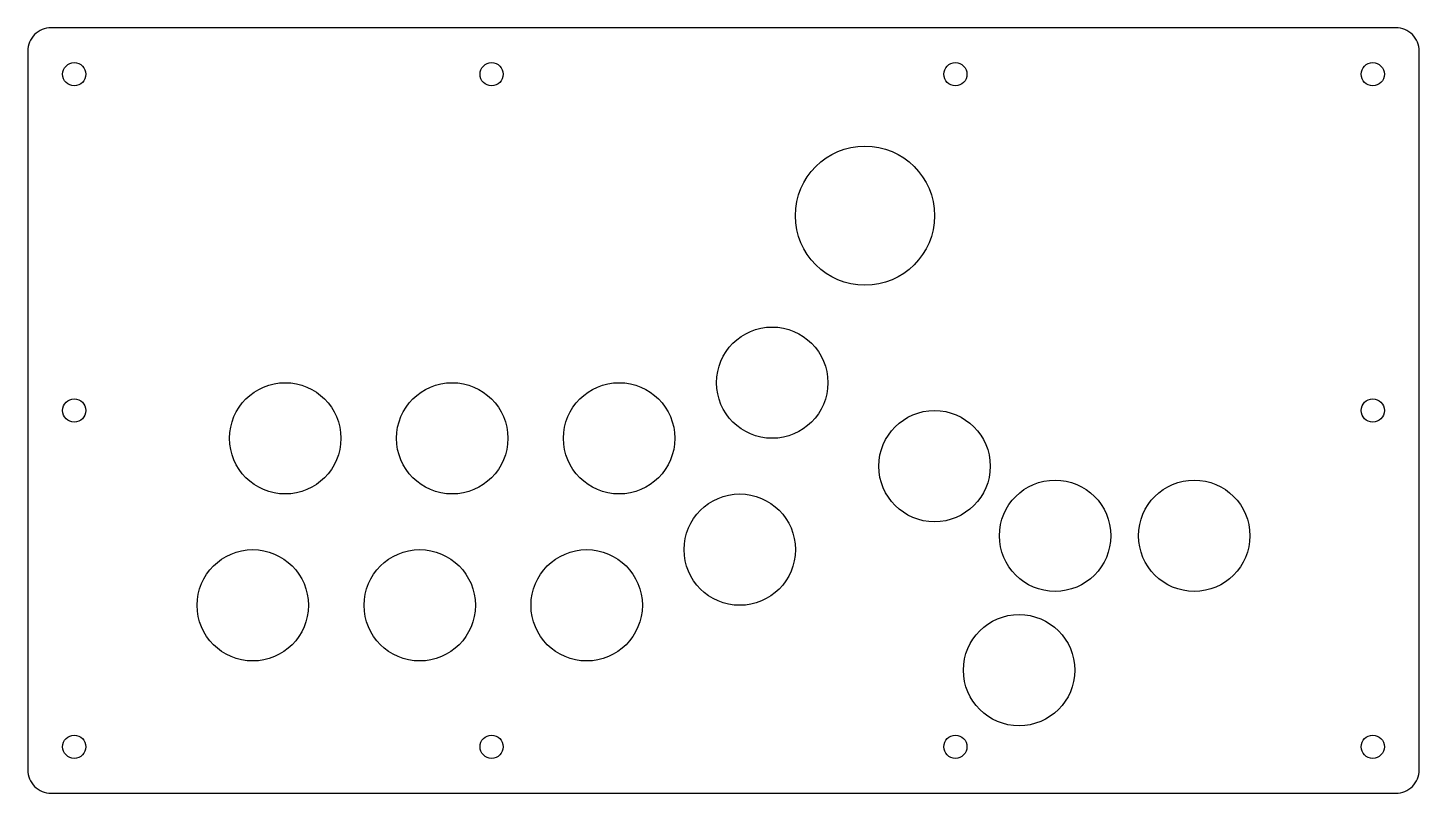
# Model space of a CAD drawing. Header units: millimetres. Extents: x -300 to 0, y -165 to 0.
import ezdxf

# ---------------------------------------------------------------- set-up
doc = ezdxf.new("R2010")
doc.units = ezdxf.units.MM
doc.layers.get('0').update_dxf_attribs({"linetype": 'CONTINUOUS'})

msp = doc.modelspace()

# ---------------------------------------------------------------- linework, layer by layer
msp.add_lwpolyline([(0, -160), (0, -5, 0.414214), (-5, 0), (-295, 0, 0.414214), (-300, -5), (-300, -160, 0.414214), (-295, -165), (-5, -165, 0.414214)], format="xyb", close=True)
for centre, radius in [((-290, -10), 2.5), ((-200, -10), 2.5), ((-100, -10), 2.5), ((-10, -10), 2.5), ((-119.5, -40.5), 15), ((-139.5, -76.5), 12), ((-244.5, -88.5), 12), ((-208.5, -88.5), 12), ((-172.5, -88.5), 12), ((-290, -82.5), 2.5), ((-10, -82.5), 2.5), ((-104.5, -94.5), 12), ((-78.5, -109.5), 12), ((-48.5, -109.5), 12), ((-146.5, -112.5), 12), ((-251.5, -124.5), 12), ((-215.5, -124.5), 12), ((-179.5, -124.5), 12), ((-86.27, -138.48), 12), ((-290, -155), 2.5), ((-200, -155), 2.5), ((-100, -155), 2.5), ((-10, -155), 2.5)]:
    msp.add_circle(centre, radius)

doc.saveas('drawing.dxf')
